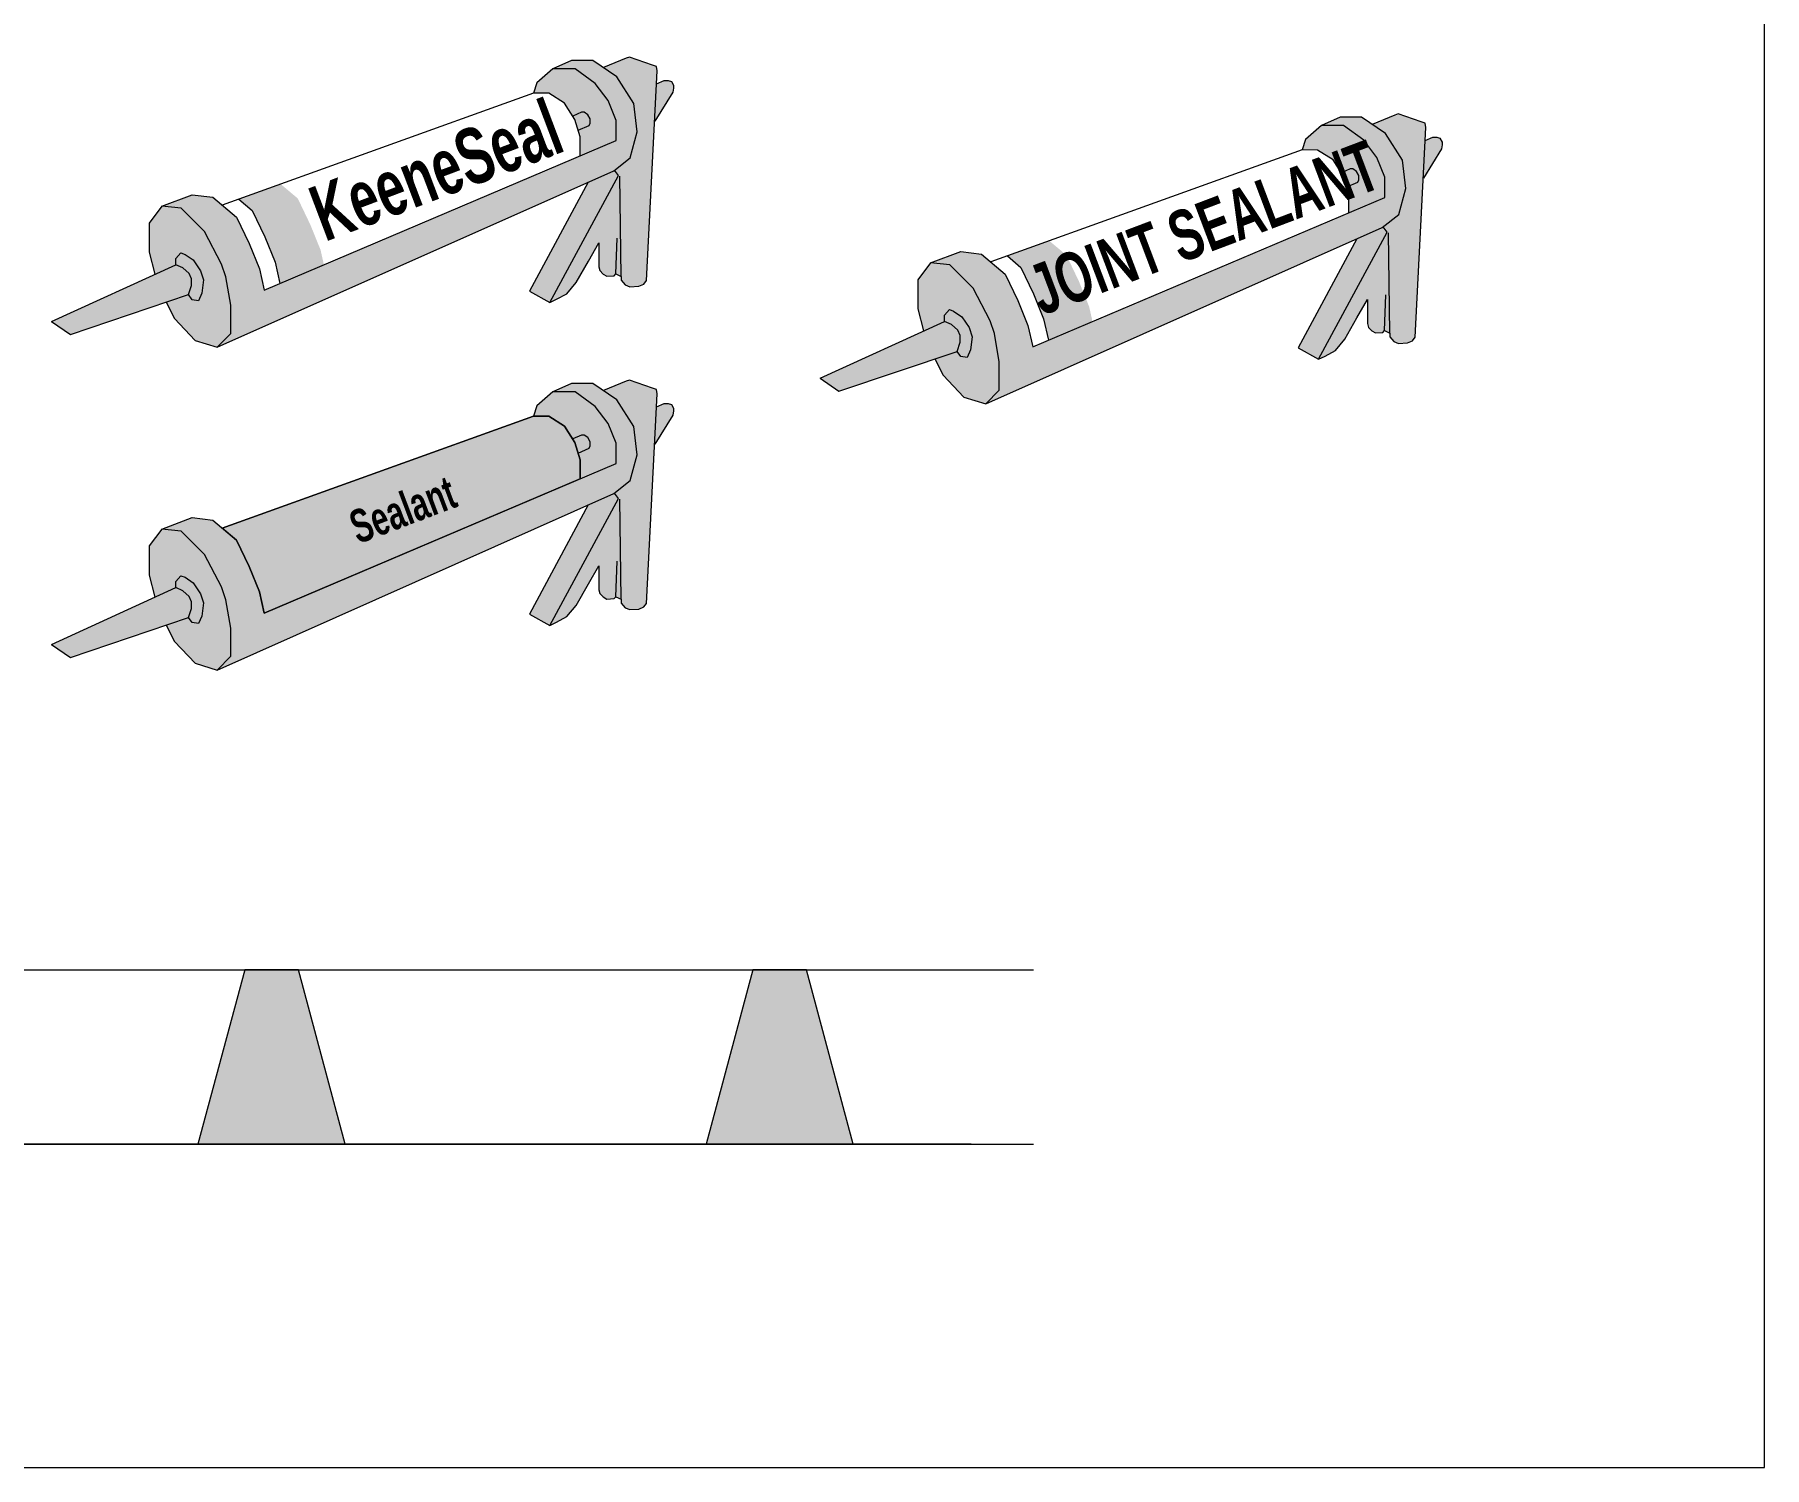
# Model space of a CAD drawing. Header units: inches. Extents: x -441 to 7, y -96 to 2.
# Drawn here: x 6.006 to 6.857, y 0 to 0.705 of the extents above; entities that cross this region are included whole.
import ezdxf

# ---------------------------------------------------------------- set-up
doc = ezdxf.new("R2010")
doc.units = ezdxf.units.IN
doc.header["$MEASUREMENT"] = 0
doc.layers.add('Vector Picture Geometry', color=6, linetype='Continuous', lineweight=0)
doc.styles.add('GENERATED_STYLE_8', font='ARIALNB.TTF', dxfattribs={"width": 0.8})

msp = doc.modelspace()

# ---------------------------------------------------------------- hatches: boundary and pattern name
at = {"layer": 'Vector Picture Geometry'}
h = msp.add_hatch(color=164, dxfattribs=at)
h.dxf.hatch_style = 1
h.paths.add_polyline_path([(6.29068, 0.63783), (6.29882, 0.64423), (6.30228, 0.65694), (6.30068, 0.67088), (6.29231, 0.68406), (6.28048, 0.69203), (6.26997, 0.69203), (6.2607, 0.68792), (6.27166, 0.68792), (6.28162, 0.68075), (6.28795, 0.67233), (6.29196, 0.6626), (6.29196, 0.65264), (6.11869, 0.57912), (6.11632, 0.58961), (6.11132, 0.60198), (6.10512, 0.61493), (6.0934, 0.62476), (6.08326, 0.62605), (6.06833, 0.62044), (6.07783, 0.61938), (6.08938, 0.60793), (6.09764, 0.59194), (6.09977, 0.58564), (6.10223, 0.57165), (6.10223, 0.55782), (6.0956, 0.55103)])
h.paths.add_polyline_path([(6.10223, 0.57165), (6.09977, 0.58564), (6.09764, 0.59194), (6.08938, 0.60793), (6.07783, 0.61938), (6.06833, 0.62044), (6.06211, 0.6121), (6.06211, 0.59778), (6.06493, 0.58691), (6.07521, 0.59162), (6.07521, 0.59467), (6.07772, 0.59748), (6.07974, 0.59669), (6.0837, 0.59395), (6.0874, 0.58854), (6.08878, 0.58411), (6.08802, 0.57763), (6.08645, 0.5739), (6.08321, 0.57441), (6.08151, 0.57689), (6.07045, 0.57316), (6.07464, 0.56511), (6.08479, 0.55439), (6.0956, 0.55103), (6.10223, 0.55782)])
h.paths.add_polyline_path([(6.31216, 0.68699), (6.31175, 0.68912), (6.30982, 0.6898), (6.29841, 0.69365), (6.29683, 0.69315), (6.28564, 0.68855), (6.29231, 0.68406), (6.30068, 0.67088), (6.30228, 0.65694), (6.29882, 0.64423), (6.29103, 0.63811), (6.29308, 0.63551), (6.25931, 0.57297), (6.26257, 0.57458), (6.26763, 0.57734), (6.27219, 0.58285), (6.27822, 0.59343), (6.28335, 0.60241), (6.28335, 0.59055), (6.2839, 0.58869), (6.28558, 0.58704), (6.28733, 0.58598), (6.29092, 0.58622), (6.2917, 0.58708), (6.29444, 0.58587), (6.29444, 0.58399), (6.29629, 0.58168), (6.29865, 0.58077), (6.30304, 0.58105), (6.30559, 0.5821), (6.30687, 0.58388)])
h.paths.add_polyline_path([(6.29308, 0.63551), (6.29103, 0.63811), (6.29068, 0.63783), (6.27819, 0.63228), (6.24924, 0.57858), (6.25931, 0.57297)], flags=17)
h.paths.add_polyline_path([(6.08878, 0.58411), (6.0874, 0.58854), (6.0837, 0.59395), (6.07974, 0.59669), (6.07772, 0.59748), (6.07521, 0.59467), (6.07521, 0.59162), (6.07873, 0.59006), (6.08184, 0.58728), (6.08291, 0.58466), (6.08291, 0.58139), (6.08151, 0.57689), (6.08321, 0.57441), (6.08645, 0.5739), (6.08802, 0.57763)], flags=17)
h.paths.add_polyline_path([(6.29068, 0.47899), (6.29882, 0.48538), (6.30228, 0.4981), (6.30068, 0.51204), (6.29231, 0.52522), (6.28048, 0.53319), (6.26997, 0.53319), (6.2607, 0.52908), (6.27166, 0.52908), (6.28162, 0.52191), (6.28795, 0.51348), (6.29196, 0.50376), (6.29196, 0.4938), (6.11869, 0.42028), (6.11632, 0.43077), (6.11132, 0.44314), (6.10512, 0.45608), (6.09803, 0.46203), (6.0934, 0.46592), (6.08326, 0.46721), (6.06833, 0.4616), (6.07783, 0.46054), (6.08938, 0.44908), (6.09764, 0.4331), (6.09977, 0.4268), (6.10223, 0.41281), (6.10223, 0.39898), (6.0956, 0.39219)])
h.paths.add_polyline_path([(6.10223, 0.41281), (6.09977, 0.4268), (6.09764, 0.4331), (6.08938, 0.44908), (6.07783, 0.46054), (6.06833, 0.4616), (6.06211, 0.45326), (6.06211, 0.43894), (6.06493, 0.42807), (6.07521, 0.43277), (6.07521, 0.43583), (6.07772, 0.43864), (6.07974, 0.43785), (6.0837, 0.43511), (6.0874, 0.4297), (6.08878, 0.42526), (6.08802, 0.41879), (6.08645, 0.41506), (6.08321, 0.41557), (6.08151, 0.41805), (6.07045, 0.41431), (6.07464, 0.40627), (6.08479, 0.39555), (6.0956, 0.39219), (6.10223, 0.39898)])
h.paths.add_polyline_path([(6.29308, 0.47667), (6.29103, 0.47927), (6.29068, 0.47899), (6.27819, 0.47343), (6.24924, 0.41973), (6.25931, 0.41413)], flags=17)
h.paths.add_polyline_path([(6.31216, 0.52815), (6.31175, 0.53028), (6.30982, 0.53096), (6.29841, 0.5348), (6.29683, 0.53431), (6.28564, 0.52971), (6.29231, 0.52522), (6.30068, 0.51204), (6.30228, 0.4981), (6.29882, 0.48538), (6.29103, 0.47927), (6.29308, 0.47667), (6.25931, 0.41413), (6.26257, 0.41574), (6.26763, 0.4185), (6.27219, 0.42401), (6.27822, 0.43459), (6.28335, 0.44356), (6.28335, 0.4317), (6.2839, 0.42985), (6.28558, 0.4282), (6.28733, 0.42714), (6.29092, 0.42738), (6.2917, 0.42824), (6.29444, 0.42703), (6.29444, 0.42514), (6.29629, 0.42284), (6.29865, 0.42193), (6.30304, 0.4222), (6.30559, 0.42326), (6.30687, 0.42503)])
h = msp.add_hatch(color=254, dxfattribs=at)
h.dxf.hatch_style = 1
h.paths.add_polyline_path([(6.27802, 0.66538), (6.27913, 0.66338), (6.27913, 0.66041), (6.27317, 0.65776), (6.27416, 0.65449), (6.27416, 0.64509), (6.29196, 0.65264), (6.29196, 0.6626), (6.28795, 0.67233), (6.28162, 0.68075), (6.27166, 0.68792), (6.2607, 0.68792), (6.25282, 0.68106), (6.25123, 0.67597), (6.25884, 0.67593), (6.26652, 0.67112), (6.27053, 0.66474), (6.27561, 0.667)])
h.paths.add_polyline_path([(6.27913, 0.66338), (6.27802, 0.66538), (6.27614, 0.66665), (6.27482, 0.66665), (6.27053, 0.66474), (6.27157, 0.66307), (6.27317, 0.65776), (6.27857, 0.66016), (6.27913, 0.6613)], flags=17)
h.paths.add_polyline_path([(6.31986, 0.67649), (6.32013, 0.6785), (6.32013, 0.67985), (6.31908, 0.68171), (6.31747, 0.68226), (6.31554, 0.68226), (6.31183, 0.68056), (6.31088, 0.66215)])
h.paths.add_polyline_path([(6.27317, 0.49892), (6.27857, 0.50132), (6.27913, 0.50246), (6.27913, 0.50454), (6.27802, 0.50654), (6.27614, 0.5078), (6.27482, 0.5078), (6.27053, 0.50589), (6.27157, 0.50423)], flags=17)
h.paths.add_polyline_path([(6.29196, 0.50376), (6.28795, 0.51348), (6.28162, 0.52191), (6.27166, 0.52908), (6.2607, 0.52908), (6.25282, 0.52221), (6.25123, 0.51712), (6.25884, 0.51708), (6.26652, 0.51227), (6.27053, 0.50589), (6.27561, 0.50816), (6.27802, 0.50654), (6.27913, 0.50454), (6.27913, 0.50157), (6.27317, 0.49892), (6.27416, 0.49564), (6.27416, 0.48624), (6.29196, 0.4938)])
h.paths.add_polyline_path([(6.31986, 0.51764), (6.32013, 0.51965), (6.32013, 0.52101), (6.31908, 0.52286), (6.31747, 0.52342), (6.31554, 0.52342), (6.31183, 0.52172), (6.31088, 0.50331)])
h.paths.add_polyline_path([(6.08151, 0.41805), (6.08291, 0.42255), (6.08291, 0.42582), (6.08184, 0.42844), (6.07873, 0.43122), (6.07521, 0.43277), (6.01409, 0.40479), (6.0233, 0.39841)])
h.paths.add_polyline_path([(6.08291, 0.42582), (6.08291, 0.42255), (6.08151, 0.41805), (6.08321, 0.41557), (6.08645, 0.41506), (6.08802, 0.41879), (6.08878, 0.42526), (6.0874, 0.4297), (6.0837, 0.43511), (6.07974, 0.43785), (6.07772, 0.43864), (6.07521, 0.43583), (6.07521, 0.43277), (6.07873, 0.43122), (6.08184, 0.42844)])
h.paths.add_polyline_path([(6.08151, 0.57689), (6.08291, 0.58139), (6.08291, 0.58466), (6.08184, 0.58728), (6.07873, 0.59006), (6.07521, 0.59162), (6.01409, 0.56363), (6.0233, 0.55725)])
h = msp.add_hatch(color=164, dxfattribs=at)
h.dxf.hatch_style = 1
h.paths.add_polyline_path([(6.46564, 0.56065), (6.46702, 0.55621), (6.46626, 0.54974), (6.46468, 0.54601), (6.46145, 0.54651), (6.45975, 0.54899), (6.44869, 0.54526), (6.45287, 0.53721), (6.46303, 0.52649), (6.47383, 0.52314), (6.48046, 0.52993), (6.48046, 0.54376), (6.47801, 0.55775), (6.47588, 0.56405), (6.46761, 0.58003), (6.45607, 0.59148), (6.44657, 0.59255), (6.44035, 0.5842), (6.44035, 0.56988), (6.44316, 0.55901), (6.45345, 0.56372), (6.45345, 0.56677), (6.45595, 0.56959), (6.45797, 0.56879), (6.46194, 0.56605)])
h.paths.add_polyline_path([(6.46114, 0.55677), (6.46114, 0.55349), (6.45975, 0.54899), (6.46145, 0.54651), (6.46468, 0.54601), (6.46626, 0.54974), (6.46702, 0.55621), (6.46564, 0.56065), (6.46194, 0.56605), (6.45797, 0.56879), (6.45595, 0.56959), (6.45345, 0.56677), (6.45345, 0.56372), (6.45697, 0.56217), (6.46008, 0.55938)], flags=17)
h.paths.add_polyline_path([(6.49693, 0.55123), (6.49455, 0.56172), (6.48956, 0.57408), (6.48336, 0.58703), (6.47164, 0.59686), (6.4615, 0.59815), (6.44657, 0.59255), (6.45607, 0.59148), (6.46761, 0.58003), (6.47588, 0.56405), (6.47801, 0.55775), (6.48046, 0.54376), (6.48046, 0.52993), (6.47383, 0.52314), (6.66892, 0.60994), (6.67706, 0.61633), (6.68051, 0.62904), (6.67892, 0.64299), (6.67054, 0.65616), (6.65871, 0.66413), (6.64821, 0.66413), (6.63893, 0.66003), (6.6499, 0.66003), (6.65985, 0.65285), (6.66619, 0.64443), (6.6702, 0.63471), (6.6702, 0.62474)])
h.paths.add_polyline_path([(6.66927, 0.61022), (6.67131, 0.60762), (6.63755, 0.54507), (6.6408, 0.54669), (6.64587, 0.54944), (6.65043, 0.55496), (6.65645, 0.56553), (6.66159, 0.57451), (6.66159, 0.56265), (6.66214, 0.5608), (6.66382, 0.55914), (6.66556, 0.55808), (6.66916, 0.55833), (6.66993, 0.55919), (6.67267, 0.55797), (6.67267, 0.55609), (6.67452, 0.55379), (6.67689, 0.55287), (6.68127, 0.55315), (6.68383, 0.5542), (6.68511, 0.55598), (6.69039, 0.6591), (6.68998, 0.66122), (6.68806, 0.66191), (6.67665, 0.66575), (6.67507, 0.66525), (6.66388, 0.66065), (6.67054, 0.65616), (6.67892, 0.64299), (6.68051, 0.62904), (6.67706, 0.61633)])
h.paths.add_polyline_path([(6.63755, 0.54507), (6.67131, 0.60762), (6.66934, 0.61013), (6.65642, 0.60438), (6.62747, 0.55068)], flags=17)
h = msp.add_hatch(color=254, dxfattribs=at)
h.dxf.hatch_style = 1
h.paths.add_polyline_path([(6.45975, 0.54899), (6.46114, 0.55349), (6.46114, 0.55677), (6.46008, 0.55938), (6.45697, 0.56217), (6.45345, 0.56372), (6.39233, 0.53574), (6.40154, 0.52936)])
h.paths.add_polyline_path([(6.46564, 0.56065), (6.46194, 0.56605), (6.45797, 0.56879), (6.45595, 0.56959), (6.45345, 0.56677), (6.45345, 0.56372), (6.45697, 0.56217), (6.46008, 0.55938), (6.46114, 0.55677), (6.46114, 0.55349), (6.45975, 0.54899), (6.46145, 0.54651), (6.46468, 0.54601), (6.46626, 0.54974), (6.46702, 0.55621)])
h.paths.add_polyline_path([(6.65737, 0.63548), (6.65625, 0.63748), (6.65437, 0.63875), (6.65305, 0.63875), (6.64877, 0.63684), (6.64981, 0.63518), (6.65141, 0.62987), (6.65681, 0.63226), (6.65737, 0.6334)], flags=17)
h.paths.add_polyline_path([(6.6702, 0.63471), (6.66619, 0.64443), (6.65985, 0.65285), (6.6499, 0.66003), (6.63893, 0.66003), (6.63106, 0.65316), (6.62947, 0.64807), (6.63708, 0.64803), (6.64476, 0.64322), (6.64877, 0.63684), (6.65305, 0.63875), (6.65437, 0.63875), (6.65625, 0.63748), (6.65737, 0.63548), (6.65737, 0.6334), (6.65681, 0.63226), (6.65141, 0.62987), (6.6524, 0.62659), (6.6524, 0.61719), (6.6702, 0.62474)])
h.paths.add_polyline_path([(6.6981, 0.64859), (6.69836, 0.6506), (6.69836, 0.65196), (6.69731, 0.65381), (6.69571, 0.65436), (6.69378, 0.65436), (6.69007, 0.65266), (6.68912, 0.63426)])
h = msp.add_hatch(color=30, dxfattribs=at)
h.dxf.hatch_style = 1
h.paths.add_polyline_path([(6.14143, 0.61125), (6.13523, 0.6242), (6.12684, 0.63124), (6.10616, 0.6238), (6.11284, 0.6182), (6.11903, 0.60525), (6.12403, 0.59289), (6.12641, 0.5824), (6.14808, 0.59159), (6.14643, 0.59889)])
h = msp.add_hatch(color=254, dxfattribs=at)
h.dxf.hatch_style = 1
h.paths.add_polyline_path([(6.22192, 0.61025), (6.22188, 0.61026), (6.22079, 0.61297), (6.2197, 0.61569), (6.21962, 0.61571), (6.21953, 0.61574), (6.21867, 0.61541), (6.2178, 0.61507), (6.21756, 0.61567), (6.21732, 0.61627), (6.22252, 0.61838), (6.22772, 0.62049), (6.22781, 0.62046), (6.22789, 0.62043), (6.22811, 0.61987), (6.22832, 0.6193), (6.22746, 0.61894), (6.22659, 0.61857), (6.22657, 0.61849), (6.22654, 0.61841), (6.22762, 0.61569), (6.2287, 0.61297), (6.22791, 0.61265), (6.22712, 0.61233), (6.22599, 0.61509), (6.22485, 0.61785), (6.2231, 0.61716), (6.22135, 0.61647), (6.22133, 0.61641), (6.22131, 0.61636), (6.22239, 0.61367), (6.22347, 0.61098), (6.22345, 0.6109), (6.22342, 0.61081), (6.22269, 0.61052), (6.22196, 0.61023)])
h.paths.add_polyline_path([(6.21571, 0.60779), (6.21433, 0.61118), (6.213, 0.61454), (6.21504, 0.61536), (6.21709, 0.61618), (6.21733, 0.61558), (6.21757, 0.61497), (6.21635, 0.61446), (6.21513, 0.61394), (6.2154, 0.61322), (6.21569, 0.6125), (6.21681, 0.61292), (6.21791, 0.61333), (6.21815, 0.61275), (6.21838, 0.61216), (6.2173, 0.6117), (6.21622, 0.61124), (6.21652, 0.61047), (6.21683, 0.60971), (6.21809, 0.61019), (6.21936, 0.61067), (6.21961, 0.6101), (6.21985, 0.60953), (6.21982, 0.60945), (6.2198, 0.60936), (6.21778, 0.60855), (6.21575, 0.60773)])
h.paths.add_polyline_path([(6.21147, 0.61044), (6.21157, 0.61058), (6.21167, 0.61075), (6.21176, 0.61096), (6.21174, 0.61114), (6.21165, 0.61152), (6.21157, 0.6117), (6.21138, 0.61187), (6.2112, 0.61204), (6.21091, 0.61206), (6.21064, 0.61208), (6.21007, 0.61187), (6.2095, 0.61166), (6.20941, 0.61157), (6.20933, 0.61147), (6.20966, 0.61066), (6.20998, 0.60986), (6.21003, 0.60984), (6.21008, 0.60983), (6.21071, 0.61008), (6.21135, 0.61034)], flags=16)
h.paths.add_polyline_path([(6.20989, 0.60545), (6.20852, 0.60884), (6.20719, 0.6122), (6.20895, 0.61291), (6.21072, 0.61362), (6.21109, 0.61362), (6.21142, 0.6136), (6.21171, 0.61356), (6.21197, 0.61349), (6.21224, 0.61337), (6.21253, 0.61324), (6.21274, 0.61303), (6.21296, 0.61282), (6.21314, 0.61253), (6.21331, 0.61224), (6.21338, 0.61189), (6.21346, 0.61154), (6.21342, 0.61116), (6.21338, 0.61077), (6.21324, 0.61048), (6.21309, 0.61018), (6.21285, 0.60991), (6.21261, 0.60965), (6.21264, 0.60958), (6.21267, 0.6095), (6.21389, 0.60856), (6.21513, 0.60756), (6.21516, 0.60749), (6.2143, 0.60715), (6.21344, 0.6068), (6.21335, 0.60685), (6.21275, 0.60733), (6.21163, 0.60824), (6.21094, 0.60877), (6.21085, 0.6088), (6.21068, 0.60871), (6.21051, 0.60862), (6.211, 0.60734), (6.21149, 0.60604), (6.21072, 0.60572), (6.20994, 0.60539)])
h.paths.add_polyline_path([(6.20569, 0.60819), (6.20586, 0.60837), (6.2059, 0.60857), (6.20594, 0.60877), (6.20588, 0.60899), (6.20583, 0.6092), (6.2057, 0.60939), (6.20555, 0.60957), (6.20538, 0.60964), (6.2052, 0.6097), (6.20502, 0.60973), (6.20482, 0.60973), (6.20425, 0.60953), (6.20369, 0.60933), (6.2036, 0.60923), (6.20352, 0.60914), (6.20385, 0.60833), (6.20417, 0.60752), (6.20421, 0.60751), (6.20426, 0.60749), (6.20489, 0.60774), (6.20553, 0.608)], flags=16)
h.paths.add_polyline_path([(6.20408, 0.60311), (6.20271, 0.60651), (6.20137, 0.60986), (6.20294, 0.61051), (6.20452, 0.61116), (6.20482, 0.61122), (6.20512, 0.61128), (6.20551, 0.61126), (6.2059, 0.61124), (6.20617, 0.61114), (6.20653, 0.61098), (6.20683, 0.61076), (6.2071, 0.61049), (6.20733, 0.61014), (6.20749, 0.60986), (6.20757, 0.60955), (6.20763, 0.60925), (6.20762, 0.60892), (6.2076, 0.60858), (6.20752, 0.60835), (6.20741, 0.60812), (6.20726, 0.60788), (6.20709, 0.60764), (6.20694, 0.60747), (6.20679, 0.6073), (6.20678, 0.60724), (6.20687, 0.60716), (6.20813, 0.60617), (6.20932, 0.60521), (6.20934, 0.60515), (6.20849, 0.60481), (6.20763, 0.60446), (6.20753, 0.60452), (6.20688, 0.60503), (6.20613, 0.60564), (6.20565, 0.60605), (6.20521, 0.60638), (6.20507, 0.60647), (6.20488, 0.60638), (6.2047, 0.60629), (6.20519, 0.60503), (6.20568, 0.60377), (6.20564, 0.60371), (6.20559, 0.60365), (6.20486, 0.60335), (6.20413, 0.60306)])
h.paths.add_polyline_path([(6.20026, 0.60441), (6.20027, 0.60447), (6.1994, 0.60549), (6.1985, 0.60651), (6.19848, 0.60651), (6.19845, 0.60648), (6.19844, 0.60627), (6.19849, 0.60514), (6.19856, 0.60385), (6.19862, 0.60379), (6.19867, 0.60373), (6.19946, 0.60405), (6.20025, 0.60437)], flags=16)
h.paths.add_polyline_path([(6.19705, 0.60028), (6.197, 0.60034), (6.197, 0.60091), (6.19694, 0.6024), (6.19691, 0.6035), (6.19685, 0.60526), (6.19677, 0.60751), (6.19677, 0.60797), (6.19679, 0.60805), (6.19773, 0.60841), (6.19867, 0.60877), (6.19991, 0.60738), (6.20162, 0.60548), (6.20281, 0.60415), (6.20368, 0.60318), (6.20382, 0.60303), (6.20381, 0.60298), (6.2038, 0.60292), (6.20301, 0.60261), (6.20223, 0.60229), (6.20211, 0.60237), (6.20168, 0.60283), (6.20128, 0.60328), (6.20121, 0.60335), (6.19992, 0.60281), (6.19864, 0.60228), (6.19867, 0.60159), (6.19871, 0.6009), (6.19791, 0.60057), (6.19711, 0.60023)])
h.paths.add_polyline_path([(6.19312, 0.60351), (6.19326, 0.60369), (6.19328, 0.60388), (6.19329, 0.60408), (6.19322, 0.60426), (6.19314, 0.60445), (6.193, 0.60458), (6.19285, 0.60471), (6.1926, 0.60474), (6.19234, 0.60477), (6.19173, 0.60454), (6.1911, 0.60432), (6.19103, 0.60423), (6.19095, 0.60413), (6.19122, 0.60347), (6.19148, 0.6028), (6.19153, 0.60278), (6.19157, 0.60277), (6.19227, 0.60305), (6.19298, 0.60333)], flags=16)
h.paths.add_polyline_path([(6.19438, 0.6008), (6.19451, 0.60108), (6.19458, 0.60127), (6.19454, 0.60146), (6.19449, 0.60166), (6.19437, 0.60182), (6.19424, 0.60199), (6.19402, 0.60206), (6.1938, 0.60214), (6.1936, 0.60212), (6.19339, 0.6021), (6.19271, 0.6018), (6.19203, 0.60151), (6.1923, 0.60079), (6.19258, 0.60007), (6.19266, 0.60004), (6.19274, 0.60002), (6.19352, 0.60036), (6.1943, 0.6007)], flags=16)
h.paths.add_polyline_path([(6.19153, 0.59806), (6.19015, 0.60146), (6.18881, 0.60481), (6.19072, 0.60558), (6.19263, 0.60634), (6.19305, 0.60634), (6.19346, 0.60632), (6.19375, 0.60623), (6.19403, 0.60613), (6.19431, 0.60588), (6.19459, 0.60562), (6.19476, 0.6052), (6.19492, 0.60479), (6.1949, 0.60447), (6.19488, 0.60416), (6.19473, 0.60385), (6.19459, 0.60354), (6.19446, 0.6034), (6.19436, 0.60329), (6.19436, 0.60323), (6.19445, 0.6032), (6.19466, 0.60317), (6.19496, 0.60314), (6.19525, 0.60302), (6.19554, 0.6029), (6.19579, 0.60269), (6.19602, 0.60247), (6.19621, 0.60201), (6.1964, 0.60154), (6.19637, 0.60121), (6.19634, 0.60088), (6.19622, 0.6006), (6.19611, 0.60033), (6.19591, 0.6001), (6.19572, 0.59988), (6.19533, 0.59962), (6.19495, 0.59936), (6.19326, 0.59868), (6.19157, 0.59801)])
h = msp.add_hatch(color=30, dxfattribs=at)
h.dxf.hatch_style = 1
h.paths.add_polyline_path([(6.51967, 0.58335), (6.51347, 0.5963), (6.50508, 0.60334), (6.4844, 0.5959), (6.49107, 0.5903), (6.49727, 0.57735), (6.50227, 0.56499), (6.50464, 0.5545), (6.52632, 0.5637), (6.52466, 0.57099)])
h = msp.add_hatch(color=254, dxfattribs=at)
h.dxf.hatch_style = 1
h.paths.add_polyline_path([(6.60016, 0.58235), (6.60011, 0.58237), (6.59902, 0.58507), (6.59793, 0.58779), (6.59785, 0.58781), (6.59777, 0.58784), (6.59691, 0.58751), (6.59604, 0.58717), (6.5958, 0.58777), (6.59555, 0.58838), (6.60076, 0.59049), (6.60596, 0.59259), (6.60604, 0.59256), (6.60613, 0.59253), (6.60634, 0.59197), (6.60655, 0.5914), (6.60569, 0.59104), (6.60483, 0.59068), (6.60481, 0.5906), (6.60478, 0.59052), (6.60585, 0.58779), (6.60694, 0.58507), (6.60615, 0.58475), (6.60536, 0.58443), (6.60422, 0.58719), (6.60309, 0.58995), (6.60134, 0.58926), (6.59959, 0.58857), (6.59957, 0.58852), (6.59954, 0.58846), (6.60063, 0.58577), (6.60171, 0.58308), (6.60169, 0.583), (6.60166, 0.58292), (6.60092, 0.58262), (6.6002, 0.58233)])
h.paths.add_polyline_path([(6.59395, 0.57989), (6.59257, 0.58329), (6.59123, 0.58664), (6.59328, 0.58746), (6.59532, 0.58829), (6.59557, 0.58768), (6.59581, 0.58708), (6.59459, 0.58656), (6.59337, 0.58604), (6.59364, 0.58532), (6.59393, 0.58461), (6.59505, 0.58502), (6.59615, 0.58544), (6.59639, 0.58485), (6.59662, 0.58427), (6.59554, 0.58381), (6.59445, 0.58334), (6.59476, 0.58258), (6.59507, 0.58181), (6.59633, 0.58229), (6.59759, 0.58278), (6.59784, 0.5822), (6.59809, 0.58163), (6.59806, 0.58155), (6.59803, 0.58146), (6.59602, 0.58065), (6.59399, 0.57983)])
h.paths.add_polyline_path([(6.5897, 0.58254), (6.58981, 0.58268), (6.5899, 0.58286), (6.59, 0.58306), (6.58998, 0.58325), (6.58988, 0.58362), (6.58981, 0.5838), (6.58962, 0.58397), (6.58943, 0.58414), (6.58915, 0.58416), (6.58887, 0.58418), (6.5883, 0.58397), (6.58773, 0.58377), (6.58765, 0.58367), (6.58757, 0.58358), (6.5879, 0.58277), (6.58822, 0.58196), (6.58826, 0.58195), (6.58831, 0.58193), (6.58895, 0.58219), (6.58959, 0.58244)], flags=16)
h.paths.add_polyline_path([(6.58813, 0.57755), (6.58675, 0.58095), (6.58542, 0.5843), (6.58719, 0.58501), (6.58896, 0.58572), (6.58933, 0.58572), (6.58966, 0.5857), (6.58995, 0.58566), (6.59021, 0.58559), (6.59048, 0.58547), (6.59076, 0.58534), (6.59098, 0.58513), (6.59119, 0.58493), (6.59137, 0.58464), (6.59155, 0.58434), (6.59162, 0.584), (6.5917, 0.58365), (6.59166, 0.58327), (6.59162, 0.58288), (6.59147, 0.58258), (6.59133, 0.58228), (6.59109, 0.58202), (6.59084, 0.58176), (6.59087, 0.58168), (6.59091, 0.5816), (6.59213, 0.58067), (6.59337, 0.57966), (6.59339, 0.57959), (6.59254, 0.57925), (6.59168, 0.57891), (6.59159, 0.57896), (6.59099, 0.57943), (6.58987, 0.58034), (6.58917, 0.58087), (6.58909, 0.5809), (6.58892, 0.58082), (6.58874, 0.58073), (6.58923, 0.57944), (6.58973, 0.57815), (6.58895, 0.57783), (6.58818, 0.5775)])
h.paths.add_polyline_path([(6.58393, 0.58029), (6.58409, 0.58047), (6.58414, 0.58068), (6.58417, 0.58087), (6.58412, 0.58109), (6.58407, 0.58131), (6.58393, 0.58149), (6.58379, 0.58167), (6.58362, 0.58175), (6.58344, 0.5818), (6.58325, 0.58183), (6.58306, 0.58183), (6.58249, 0.58163), (6.58192, 0.58143), (6.58184, 0.58133), (6.58176, 0.58124), (6.58209, 0.58043), (6.58241, 0.57963), (6.58245, 0.57961), (6.58249, 0.57959), (6.58313, 0.57985), (6.58376, 0.5801)], flags=16)
h.paths.add_polyline_path([(6.58232, 0.57521), (6.58094, 0.57861), (6.5796, 0.58196), (6.58118, 0.58262), (6.58276, 0.58327), (6.58305, 0.58332), (6.58336, 0.58338), (6.58375, 0.58336), (6.58414, 0.58334), (6.58441, 0.58325), (6.58477, 0.58308), (6.58507, 0.58286), (6.58534, 0.58259), (6.58557, 0.58225), (6.58573, 0.58197), (6.5858, 0.58166), (6.58587, 0.58136), (6.58585, 0.58102), (6.58584, 0.58069), (6.58575, 0.58046), (6.58565, 0.58023), (6.5855, 0.57998), (6.58533, 0.57974), (6.58517, 0.57958), (6.58503, 0.5794), (6.58502, 0.57934), (6.5851, 0.57926), (6.58636, 0.57828), (6.58756, 0.57731), (6.58758, 0.57726), (6.58672, 0.57691), (6.58587, 0.57657), (6.58577, 0.57662), (6.58512, 0.57714), (6.58436, 0.57775), (6.58388, 0.57815), (6.58345, 0.57848), (6.58331, 0.57858), (6.58312, 0.57848), (6.58293, 0.57839), (6.58343, 0.57713), (6.58392, 0.57587), (6.58387, 0.57581), (6.58383, 0.57576), (6.5831, 0.57545), (6.58237, 0.57516)])
h.paths.add_polyline_path([(6.5785, 0.57652), (6.57851, 0.57658), (6.57764, 0.57759), (6.57674, 0.57862), (6.57671, 0.57862), (6.57669, 0.57858), (6.57667, 0.57838), (6.57672, 0.57724), (6.5768, 0.57595), (6.57686, 0.57589), (6.57691, 0.57583), (6.57769, 0.57615), (6.57849, 0.57647)], flags=16)
h.paths.add_polyline_path([(6.57529, 0.57239), (6.57524, 0.57244), (6.57524, 0.57301), (6.57518, 0.5745), (6.57514, 0.5756), (6.57508, 0.57736), (6.575, 0.57962), (6.575, 0.58008), (6.57503, 0.58016), (6.57596, 0.58052), (6.5769, 0.58088), (6.57815, 0.57949), (6.57985, 0.57759), (6.58105, 0.57625), (6.58192, 0.57528), (6.58206, 0.57513), (6.58204, 0.57508), (6.58204, 0.57503), (6.58125, 0.57471), (6.58046, 0.57439), (6.58035, 0.57447), (6.57992, 0.57493), (6.57951, 0.57538), (6.57944, 0.57545), (6.57816, 0.57491), (6.57688, 0.57438), (6.57691, 0.57369), (6.57694, 0.57301), (6.57614, 0.57267), (6.57535, 0.57234)])
h.paths.add_polyline_path([(6.57136, 0.57561), (6.5715, 0.57579), (6.57152, 0.57598), (6.57153, 0.57618), (6.57145, 0.57637), (6.57138, 0.57655), (6.57124, 0.57668), (6.57109, 0.57681), (6.57083, 0.57685), (6.57057, 0.57687), (6.56996, 0.57665), (6.56934, 0.57642), (6.56926, 0.57633), (6.56919, 0.57624), (6.56945, 0.57557), (6.56972, 0.57491), (6.56976, 0.57489), (6.56981, 0.57487), (6.57051, 0.57515), (6.57121, 0.57544)], flags=16)
h.paths.add_polyline_path([(6.57262, 0.5729), (6.57275, 0.57318), (6.57282, 0.57337), (6.57277, 0.57357), (6.57273, 0.57376), (6.5726, 0.57392), (6.57247, 0.57409), (6.57226, 0.57417), (6.57204, 0.57425), (6.57184, 0.57422), (6.57163, 0.5742), (6.57095, 0.57391), (6.57027, 0.57362), (6.57054, 0.57289), (6.57082, 0.57217), (6.5709, 0.57215), (6.57098, 0.57213), (6.57176, 0.57247), (6.57254, 0.57281)], flags=16)
h.paths.add_polyline_path([(6.56976, 0.57016), (6.56839, 0.57356), (6.56705, 0.57691), (6.56896, 0.57768), (6.57086, 0.57845), (6.57128, 0.57844), (6.5717, 0.57843), (6.57199, 0.57833), (6.57227, 0.57823), (6.57254, 0.57798), (6.57282, 0.57773), (6.57299, 0.57731), (6.57316, 0.57689), (6.57314, 0.57657), (6.57312, 0.57626), (6.57297, 0.57595), (6.57283, 0.57564), (6.57269, 0.57551), (6.5726, 0.5754), (6.5726, 0.57533), (6.57269, 0.5753), (6.57289, 0.57528), (6.5732, 0.57525), (6.57349, 0.57512), (6.57378, 0.575), (6.57402, 0.57479), (6.57426, 0.57457), (6.57444, 0.57411), (6.57463, 0.57365), (6.57461, 0.57332), (6.57458, 0.57299), (6.57446, 0.57271), (6.57435, 0.57243), (6.57415, 0.5722), (6.57395, 0.57198), (6.57357, 0.57173), (6.57318, 0.57147), (6.57149, 0.57079), (6.56981, 0.57011)])
h = msp.add_hatch(color=190, dxfattribs=at)
h.dxf.hatch_style = 1
h.paths.add_polyline_path([(6.09803, 0.46203), (6.25123, 0.51712), (6.25884, 0.51708), (6.26652, 0.51227), (6.27157, 0.50423), (6.27416, 0.49564), (6.27416, 0.48624), (6.11869, 0.42028), (6.11632, 0.43077), (6.11132, 0.44314), (6.10512, 0.45608)])
h = msp.add_hatch(color=254, dxfattribs=at)
h.dxf.hatch_style = 1
h.paths.add_polyline_path([(6.21754, 0.45096), (6.21749, 0.45098), (6.21641, 0.45369), (6.21531, 0.4564), (6.21523, 0.45642), (6.21515, 0.45645), (6.21429, 0.45612), (6.21342, 0.45578), (6.21318, 0.45639), (6.21294, 0.45699), (6.21814, 0.4591), (6.22334, 0.4612), (6.22342, 0.46117), (6.22351, 0.46115), (6.22372, 0.46058), (6.22394, 0.46001), (6.22308, 0.45966), (6.22221, 0.45929), (6.22219, 0.45921), (6.22216, 0.45913), (6.22324, 0.45641), (6.22432, 0.45368), (6.22353, 0.45336), (6.22274, 0.45305), (6.2216, 0.45581), (6.22047, 0.45856), (6.21872, 0.45788), (6.21697, 0.45718), (6.21695, 0.45713), (6.21693, 0.45708), (6.21801, 0.45439), (6.21909, 0.45169), (6.21907, 0.45161), (6.21904, 0.45153), (6.21831, 0.45124), (6.21758, 0.45094)])
h.paths.add_polyline_path([(6.21133, 0.4485), (6.20995, 0.4519), (6.20862, 0.45525), (6.21066, 0.45608), (6.21271, 0.4569), (6.21295, 0.4563), (6.21319, 0.45569), (6.21197, 0.45517), (6.21075, 0.45466), (6.21102, 0.45394), (6.21131, 0.45322), (6.21243, 0.45363), (6.21353, 0.45405), (6.21377, 0.45346), (6.214, 0.45288), (6.21292, 0.45242), (6.21183, 0.45196), (6.21214, 0.45119), (6.21245, 0.45043), (6.21371, 0.45091), (6.21498, 0.45139), (6.21522, 0.45081), (6.21547, 0.45025), (6.21544, 0.45016), (6.21542, 0.45007), (6.2134, 0.44926), (6.21137, 0.44845)])
h.paths.add_polyline_path([(6.20708, 0.45116), (6.20719, 0.4513), (6.20729, 0.45147), (6.20738, 0.45168), (6.20736, 0.45186), (6.20726, 0.45223), (6.20719, 0.45242), (6.207, 0.45259), (6.20681, 0.45275), (6.20653, 0.45277), (6.20626, 0.4528), (6.20568, 0.45258), (6.20512, 0.45238), (6.20503, 0.45228), (6.20495, 0.45219), (6.20528, 0.45138), (6.2056, 0.45058), (6.20564, 0.45056), (6.2057, 0.45054), (6.20633, 0.4508), (6.20697, 0.45106)], flags=16)
h.paths.add_polyline_path([(6.20551, 0.44616), (6.20414, 0.44956), (6.2028, 0.45292), (6.20457, 0.45363), (6.20634, 0.45434), (6.20671, 0.45434), (6.20704, 0.45432), (6.20733, 0.45428), (6.20759, 0.4542), (6.20786, 0.45409), (6.20814, 0.45395), (6.20836, 0.45375), (6.20858, 0.45354), (6.20876, 0.45325), (6.20893, 0.45295), (6.209, 0.45261), (6.20908, 0.45226), (6.20904, 0.45188), (6.209, 0.45149), (6.20885, 0.45119), (6.20871, 0.45089), (6.20847, 0.45063), (6.20823, 0.45037), (6.20826, 0.4503), (6.20829, 0.45022), (6.20951, 0.44928), (6.21075, 0.44828), (6.21077, 0.44821), (6.20992, 0.44786), (6.20906, 0.44752), (6.20897, 0.44757), (6.20837, 0.44805), (6.20725, 0.44896), (6.20656, 0.44949), (6.20647, 0.44952), (6.2063, 0.44943), (6.20613, 0.44934), (6.20662, 0.44805), (6.20711, 0.44676), (6.20633, 0.44644), (6.20556, 0.44611)])
h.paths.add_polyline_path([(6.20131, 0.4489), (6.20148, 0.44909), (6.20152, 0.44929), (6.20156, 0.44948), (6.2015, 0.4497), (6.20145, 0.44992), (6.20131, 0.45011), (6.20117, 0.45029), (6.201, 0.45036), (6.20082, 0.45041), (6.20064, 0.45045), (6.20044, 0.45045), (6.19987, 0.45025), (6.1993, 0.45004), (6.19922, 0.44995), (6.19914, 0.44985), (6.19947, 0.44904), (6.19979, 0.44824), (6.19983, 0.44822), (6.19988, 0.4482), (6.20051, 0.44846), (6.20115, 0.44871)], flags=16)
h.paths.add_polyline_path([(6.1997, 0.44383), (6.19832, 0.44722), (6.19698, 0.45058), (6.19856, 0.45123), (6.20014, 0.45188), (6.20044, 0.45194), (6.20074, 0.452), (6.20113, 0.45198), (6.20152, 0.45196), (6.20179, 0.45186), (6.20215, 0.45169), (6.20245, 0.45148), (6.20272, 0.4512), (6.20295, 0.45086), (6.20311, 0.45058), (6.20318, 0.45027), (6.20325, 0.44997), (6.20324, 0.44964), (6.20322, 0.4493), (6.20313, 0.44907), (6.20303, 0.44884), (6.20288, 0.4486), (6.20271, 0.44836), (6.20256, 0.44819), (6.20241, 0.44802), (6.2024, 0.44796), (6.20249, 0.44788), (6.20374, 0.44689), (6.20494, 0.44592), (6.20496, 0.44587), (6.20411, 0.44553), (6.20325, 0.44518), (6.20315, 0.44524), (6.2025, 0.44575), (6.20175, 0.44636), (6.20126, 0.44676), (6.20083, 0.44709), (6.20069, 0.44719), (6.2005, 0.4471), (6.20031, 0.447), (6.20081, 0.44575), (6.2013, 0.44449), (6.20125, 0.44442), (6.20121, 0.44437), (6.20048, 0.44407), (6.19975, 0.44377)])
h.paths.add_polyline_path([(6.19588, 0.44513), (6.19589, 0.44519), (6.19502, 0.44621), (6.19412, 0.44723), (6.19409, 0.44723), (6.19407, 0.44719), (6.19406, 0.44699), (6.1941, 0.44586), (6.19418, 0.44456), (6.19424, 0.44451), (6.19429, 0.44445), (6.19508, 0.44476), (6.19587, 0.44508)], flags=16)
h.paths.add_polyline_path([(6.19267, 0.441), (6.19262, 0.44106), (6.19262, 0.44162), (6.19256, 0.44311), (6.19252, 0.44422), (6.19246, 0.44598), (6.19239, 0.44823), (6.19239, 0.44869), (6.19241, 0.44877), (6.19335, 0.44913), (6.19429, 0.44949), (6.19553, 0.4481), (6.19723, 0.4462), (6.19843, 0.44487), (6.1993, 0.44389), (6.19944, 0.44375), (6.19942, 0.4437), (6.19942, 0.44364), (6.19863, 0.44332), (6.19784, 0.44301), (6.19773, 0.44309), (6.1973, 0.44354), (6.1969, 0.44399), (6.19682, 0.44406), (6.19554, 0.44353), (6.19426, 0.443), (6.19429, 0.44231), (6.19432, 0.44162), (6.19353, 0.44129), (6.19273, 0.44095)])
h.paths.add_polyline_path([(6.18874, 0.44422), (6.18888, 0.4444), (6.1889, 0.4446), (6.18891, 0.4448), (6.18883, 0.44498), (6.18876, 0.44516), (6.18862, 0.44529), (6.18847, 0.44543), (6.18821, 0.44546), (6.18795, 0.44549), (6.18734, 0.44526), (6.18672, 0.44504), (6.18664, 0.44494), (6.18657, 0.44485), (6.18683, 0.44419), (6.1871, 0.44352), (6.18714, 0.4435), (6.18719, 0.44348), (6.18789, 0.44377), (6.18859, 0.44405)], flags=16)
h.paths.add_polyline_path([(6.19, 0.44151), (6.19013, 0.4418), (6.1902, 0.44198), (6.19015, 0.44218), (6.19011, 0.44238), (6.18998, 0.44254), (6.18985, 0.44271), (6.18964, 0.44278), (6.18942, 0.44286), (6.18922, 0.44283), (6.18901, 0.44281), (6.18833, 0.44252), (6.18765, 0.44223), (6.18792, 0.4415), (6.1882, 0.44078), (6.18828, 0.44076), (6.18836, 0.44074), (6.18914, 0.44108), (6.18992, 0.44142)], flags=16)
h.paths.add_polyline_path([(6.18714, 0.43878), (6.18577, 0.44218), (6.18443, 0.44553), (6.18634, 0.4463), (6.18824, 0.44706), (6.18867, 0.44705), (6.18908, 0.44704), (6.18937, 0.44694), (6.18965, 0.44684), (6.18993, 0.44659), (6.19021, 0.44634), (6.19037, 0.44592), (6.19054, 0.44551), (6.19052, 0.44519), (6.1905, 0.44488), (6.19035, 0.44457), (6.19021, 0.44425), (6.19008, 0.44412), (6.18998, 0.44401), (6.18998, 0.44395), (6.19007, 0.44391), (6.19028, 0.44389), (6.19058, 0.44386), (6.19087, 0.44374), (6.19116, 0.44361), (6.1914, 0.4434), (6.19164, 0.44319), (6.19183, 0.44273), (6.19201, 0.44226), (6.19199, 0.44193), (6.19196, 0.4416), (6.19184, 0.44132), (6.19173, 0.44105), (6.19153, 0.44081), (6.19133, 0.44059), (6.19095, 0.44034), (6.19056, 0.44008), (6.18887, 0.4394), (6.18719, 0.43872)])
h = msp.add_hatch(color=191, dxfattribs=at)
h.dxf.hatch_style = 1
h.paths.add_polyline_path([(6.12233, 0.24483), (6.10913, 0.24483), (6.08612, 0.15895), (6.12233, 0.15895), (6.15854, 0.15895), (6.13553, 0.24483)])
h = msp.add_hatch(color=191, dxfattribs=at)
h.dxf.hatch_style = 1
h.paths.add_polyline_path([(6.37233, 0.24483), (6.35913, 0.24483), (6.33612, 0.15895), (6.37233, 0.15895), (6.40854, 0.15895), (6.38553, 0.24483)])

# ---------------------------------------------------------------- linework, layer by layer
at = {"layer": 'Vector Picture Geometry', "color": 7, "linetype": 'Continuous', "flags": 128}
msp.add_lwpolyline([(0, 0), (6.85696, 0), (6.85696, 2.11341), (0, 2.11341)], close=True, dxfattribs=at)
at = {"layer": 'Vector Picture Geometry', "color": 6}
for points in [[(6.0956, 0.55103), (6.29068, 0.63783), (6.29882, 0.64423), (6.30228, 0.65694), (6.30068, 0.67088), (6.29231, 0.68406), (6.28048, 0.69203), (6.26997, 0.69203), (6.2607, 0.68792)], [(6.25931, 0.57297), (6.26257, 0.57458), (6.26763, 0.57734), (6.27219, 0.58285), (6.27822, 0.59343), (6.28335, 0.60241), (6.28335, 0.59055), (6.2839, 0.58869), (6.28558, 0.58704), (6.28733, 0.58598), (6.29092, 0.58622), (6.2917, 0.58708), (6.29444, 0.58587), (6.29444, 0.58399), (6.29629, 0.58168), (6.29865, 0.58077), (6.30304, 0.58105), (6.30559, 0.5821), (6.30687, 0.58388), (6.31216, 0.68699), (6.31175, 0.68912), (6.30982, 0.6898), (6.29841, 0.69365), (6.29683, 0.69315), (6.28564, 0.68855)], [(6.06833, 0.62044), (6.08326, 0.62605), (6.0934, 0.62476), (6.10512, 0.61493), (6.11132, 0.60198), (6.11632, 0.58961), (6.11869, 0.57912), (6.29196, 0.65264), (6.29196, 0.6626), (6.28795, 0.67233), (6.28162, 0.68075), (6.27166, 0.68792), (6.2607, 0.68792), (6.25282, 0.68106), (6.25123, 0.67597)], [(6.31183, 0.68056), (6.31554, 0.68226), (6.31747, 0.68226), (6.31908, 0.68171), (6.32013, 0.67985), (6.32013, 0.6785), (6.31986, 0.67649), (6.31088, 0.66215)], [(6.25123, 0.67597), (6.09803, 0.62088)], [(6.27416, 0.64509), (6.27416, 0.65449), (6.27157, 0.66307), (6.26652, 0.67112), (6.25884, 0.67593), (6.25123, 0.67597)], [(6.27317, 0.65776), (6.27857, 0.66016), (6.27913, 0.6613), (6.27913, 0.66338), (6.27802, 0.66538), (6.27614, 0.66665), (6.27482, 0.66665), (6.27053, 0.66474)], [(6.47383, 0.52314), (6.66892, 0.60994), (6.67706, 0.61633), (6.68051, 0.62904), (6.67892, 0.64299), (6.67054, 0.65616), (6.65871, 0.66413), (6.64821, 0.66413), (6.63893, 0.66003)], [(6.63755, 0.54507), (6.6408, 0.54669), (6.64587, 0.54944), (6.65043, 0.55496), (6.65645, 0.56553), (6.66159, 0.57451), (6.66159, 0.56265), (6.66214, 0.5608), (6.66382, 0.55914), (6.66556, 0.55808), (6.66916, 0.55833), (6.66993, 0.55919), (6.67267, 0.55797), (6.67267, 0.55609), (6.67452, 0.55379), (6.67689, 0.55287), (6.68127, 0.55315), (6.68383, 0.5542), (6.68511, 0.55598), (6.69039, 0.6591), (6.68998, 0.66122), (6.68806, 0.66191), (6.67665, 0.66575), (6.67507, 0.66525), (6.66388, 0.66065)], [(6.44657, 0.59255), (6.4615, 0.59815), (6.47164, 0.59686), (6.48336, 0.58703), (6.48956, 0.57408), (6.49455, 0.56172), (6.49693, 0.55123), (6.6702, 0.62474), (6.6702, 0.63471), (6.66619, 0.64443), (6.65985, 0.65285), (6.6499, 0.66003), (6.63893, 0.66003), (6.63106, 0.65316), (6.62947, 0.64807)], [(6.62947, 0.64807), (6.47627, 0.59298)], [(6.6524, 0.61719), (6.6524, 0.62659), (6.64981, 0.63518), (6.64476, 0.64322), (6.63708, 0.64803), (6.62947, 0.64807)], [(6.69007, 0.65266), (6.69378, 0.65436), (6.69571, 0.65436), (6.69731, 0.65381), (6.69836, 0.65196), (6.69836, 0.6506), (6.6981, 0.64859), (6.68912, 0.63426)], [(6.65141, 0.62987), (6.65681, 0.63226), (6.65737, 0.6334), (6.65737, 0.63548), (6.65625, 0.63748), (6.65437, 0.63875), (6.65305, 0.63875), (6.64877, 0.63684)], [(6.27819, 0.63228), (6.24924, 0.57858), (6.25931, 0.57297), (6.29308, 0.63551), (6.29103, 0.63811)], [(6.29444, 0.58587), (6.29368, 0.63516)], [(6.10616, 0.6238), (6.11284, 0.6182), (6.11903, 0.60525), (6.12403, 0.59289), (6.12641, 0.5824)], [(6.07045, 0.57316), (6.07464, 0.56511), (6.08479, 0.55439), (6.0956, 0.55103), (6.10223, 0.55782), (6.10223, 0.57165), (6.09977, 0.58564), (6.09764, 0.59194), (6.08938, 0.60793), (6.07783, 0.61938), (6.06833, 0.62044), (6.06211, 0.6121), (6.06211, 0.59778), (6.06493, 0.58691)], [(6.2917, 0.58708), (6.29235, 0.60466)], [(6.65642, 0.60438), (6.62747, 0.55068), (6.63755, 0.54507), (6.67131, 0.60762), (6.66927, 0.61022)], [(6.67267, 0.55797), (6.67191, 0.60726)], [(6.07521, 0.59162), (6.07521, 0.59467), (6.07772, 0.59748), (6.07974, 0.59669), (6.0837, 0.59395), (6.0874, 0.58854), (6.08878, 0.58411), (6.08802, 0.57763), (6.08645, 0.5739), (6.08321, 0.57441), (6.08151, 0.57689)], [(6.4844, 0.5959), (6.49107, 0.5903), (6.49727, 0.57735), (6.50227, 0.56499), (6.50464, 0.5545)], [(6.01409, 0.56363), (6.07521, 0.59162)], [(6.01409, 0.56363), (6.0233, 0.55725), (6.08151, 0.57689), (6.08291, 0.58139), (6.08291, 0.58466), (6.08184, 0.58728), (6.07873, 0.59006), (6.07521, 0.59162)], [(6.44869, 0.54526), (6.45287, 0.53721), (6.46303, 0.52649), (6.47383, 0.52314), (6.48046, 0.52993), (6.48046, 0.54376), (6.47801, 0.55775), (6.47588, 0.56405), (6.46761, 0.58003), (6.45607, 0.59148), (6.44657, 0.59255), (6.44035, 0.5842), (6.44035, 0.56988), (6.44316, 0.55901)], [(6.66993, 0.55919), (6.67059, 0.57676)], [(6.39233, 0.53574), (6.45345, 0.56372)], [(6.39233, 0.53574), (6.40154, 0.52936), (6.45975, 0.54899), (6.46114, 0.55349), (6.46114, 0.55677), (6.46008, 0.55938), (6.45697, 0.56217), (6.45345, 0.56372)], [(6.45345, 0.56372), (6.45345, 0.56677), (6.45595, 0.56959), (6.45797, 0.56879), (6.46194, 0.56605), (6.46564, 0.56065), (6.46702, 0.55621), (6.46626, 0.54974), (6.46468, 0.54601), (6.46145, 0.54651), (6.45975, 0.54899)], [(6.06833, 0.4616), (6.08326, 0.46721), (6.0934, 0.46592), (6.10512, 0.45608), (6.11132, 0.44314), (6.11632, 0.43077), (6.11869, 0.42028), (6.29196, 0.4938), (6.29196, 0.50376), (6.28795, 0.51348), (6.28162, 0.52191), (6.27166, 0.52908), (6.2607, 0.52908), (6.25282, 0.52221), (6.25123, 0.51712)], [(6.0956, 0.39219), (6.29068, 0.47899), (6.29882, 0.48538), (6.30228, 0.4981), (6.30068, 0.51204), (6.29231, 0.52522), (6.28048, 0.53319), (6.26997, 0.53319), (6.2607, 0.52908)], [(6.25931, 0.41413), (6.26257, 0.41574), (6.26763, 0.4185), (6.27219, 0.42401), (6.27822, 0.43459), (6.28335, 0.44356), (6.28335, 0.4317), (6.2839, 0.42985), (6.28558, 0.4282), (6.28733, 0.42714), (6.29092, 0.42738), (6.2917, 0.42824), (6.29444, 0.42703), (6.29444, 0.42514), (6.29629, 0.42284), (6.29865, 0.42193), (6.30304, 0.4222), (6.30559, 0.42326), (6.30687, 0.42503), (6.31216, 0.52815), (6.31175, 0.53028), (6.30982, 0.53096), (6.29841, 0.5348), (6.29683, 0.53431), (6.28564, 0.52971)], [(6.31183, 0.52172), (6.31554, 0.52342), (6.31747, 0.52342), (6.31908, 0.52286), (6.32013, 0.52101), (6.32013, 0.51965), (6.31986, 0.51764), (6.31088, 0.50331)], [(6.25123, 0.51712), (6.09803, 0.46203)], [(6.27416, 0.48624), (6.27416, 0.49564), (6.27157, 0.50423), (6.26652, 0.51227), (6.25884, 0.51708), (6.25123, 0.51712)], [(6.27317, 0.49892), (6.27857, 0.50132), (6.27913, 0.50246), (6.27913, 0.50454), (6.27802, 0.50654), (6.27614, 0.5078), (6.27482, 0.5078), (6.27053, 0.50589)], [(6.27819, 0.47343), (6.24924, 0.41973), (6.25931, 0.41413), (6.29308, 0.47667), (6.29103, 0.47927)], [(6.29444, 0.42703), (6.29368, 0.47632)], [(6.07045, 0.41431), (6.07464, 0.40627), (6.08479, 0.39555), (6.0956, 0.39219), (6.10223, 0.39898), (6.10223, 0.41281), (6.09977, 0.4268), (6.09764, 0.4331), (6.08938, 0.44908), (6.07783, 0.46054), (6.06833, 0.4616), (6.06211, 0.45326), (6.06211, 0.43894), (6.06493, 0.42807)], [(6.2917, 0.42824), (6.29235, 0.44581)], [(6.07521, 0.43277), (6.07521, 0.43583), (6.07772, 0.43864), (6.07974, 0.43785), (6.0837, 0.43511), (6.0874, 0.4297), (6.08878, 0.42526), (6.08802, 0.41879), (6.08645, 0.41506), (6.08321, 0.41557), (6.08151, 0.41805)], [(6.01409, 0.40479), (6.07521, 0.43277)], [(6.01409, 0.40479), (6.0233, 0.39841), (6.08151, 0.41805), (6.08291, 0.42255), (6.08291, 0.42582), (6.08184, 0.42844), (6.07873, 0.43122), (6.07521, 0.43277)]]:
    msp.add_lwpolyline(points, dxfattribs=at)
msp.add_lwpolyline([(6.09803, 0.46203), (6.25123, 0.51712), (6.25884, 0.51708), (6.26652, 0.51227), (6.27157, 0.50423), (6.27416, 0.49564), (6.27416, 0.48624), (6.11869, 0.42028), (6.11632, 0.43077), (6.11132, 0.44314), (6.10512, 0.45608)], close=True, dxfattribs=at)
at = {"layer": 'Vector Picture Geometry', "color": 191, "linetype": 'Continuous'}
for points in [[(5.99733, 0.24483), (6.24733, 0.24483)], [(6.24733, 0.24483), (6.49733, 0.24483)], [(5.99733, 0.15895), (6.24733, 0.15895)], [(6.24733, 0.15895), (6.49733, 0.15895)]]:
    msp.add_lwpolyline(points, dxfattribs=at)
for points in [[(6.12233, 0.24483), (6.10913, 0.24483), (6.08612, 0.15895), (6.12233, 0.15895), (6.15854, 0.15895), (6.13553, 0.24483)], [(6.37233, 0.24483), (6.35913, 0.24483), (6.33612, 0.15895), (6.37233, 0.15895), (6.40854, 0.15895), (6.38553, 0.24483)]]:
    msp.add_lwpolyline(points, close=True, dxfattribs=at)
at = {"layer": 'Vector Picture Geometry'}
msp.add_lwpolyline([(6.46668, 0.15895), (5.74733, 0.15895)], dxfattribs=at)

# ---------------------------------------------------------------- texts
at = {"layer": 'Vector Picture Geometry', "color": 30, "linetype": 'Continuous', "attachment_point": 8, "rotation": 20.72346, "style": 'GENERATED_STYLE_8'}
for s, insert, char_height in [('\\A1;\\pxqc;{\\fBahnschrift SemiBold Condensed|b0|i0|c0|p34;KeeneSeal}', (6.2083, 0.62496), 0.0274973), ('\\A1;\\pxqc;{\\fBahnschrift SemiBold Condensed|b0|i0|c0|p34;JOINT SEALANT}', (6.58572, 0.59799), 0.0247476)]:
    msp.add_mtext(s, dxfattribs=dict(at, insert=insert, char_height=char_height))
at = {"layer": 'Vector Picture Geometry', "color": 160, "linetype": 'Continuous', "insert": (6.18989, 0.46332), "char_height": 0.0163348, "attachment_point": 8, "rotation": 20.72346, "style": 'GENERATED_STYLE_8'}
msp.add_mtext('\\A1;\\pxqc;{\\fBahnschrift SemiBold Condensed|b0|i0|c0|p34;Sealant}', dxfattribs=at)

doc.saveas('drawing.dxf')
